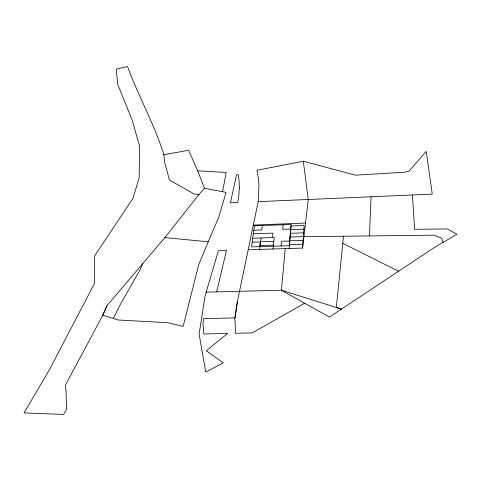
<?xml version="1.0" encoding="UTF-8"?>
<svg xmlns="http://www.w3.org/2000/svg" width="481" height="481" viewBox="0 0 481 481"><rect width="100%" height="100%" fill="white"/><g stroke="black" fill="none" stroke-linecap="round" stroke-linejoin="round"><path stroke-width="0.72" d="M369.42 235.918L371.091 196.807M248.196 249.747L302.579 248.094L304.13 225.505L291.071 225.932L289.117 248.503M285.209 248.623L281.397 290.235L329.449 317.087L432.846 248.473L456.95 234.211L447.21 228.932L414.634 229.335L412.427 194.997M281.048 245.977L281.511 241.27L289.646 241.011M283.117 224.801L282.678 229.305L290.686 229.046M343.488 236.219L336.327 307.485L341.45 309.103L281.397 290.235L206.181 292.153L205.068 295.977L199.11 334.067L205.778 372.138L223.31 362.83L206.277 350.769L227.687 333.447L203.812 333.982L202.934 324.182L203.505 318.638L235.017 317.899L237.301 302.062L258.189 201.653L258.922 186.375A295.755 147 -14.4 0 0 258.243 177.423L256.92 170.292L303.313 161.219L355.441 175.168L405.291 172.162L408.91 171.224L426.238 151.389L432.251 194.12L258.189 201.653M273.01 248.996L274.242 237.548L252.747 238.227M272.493 237.608L272.986 233.123L253.355 233.754M302.579 248.094L308.261 199.567L303.313 161.219M259.704 246.633L260.293 241.931L252.206 242.183M262.361 225.487L261.796 229.984L253.836 230.243M259.632 249.398L261.063 237.969M237.301 302.062L234.902 318.614L235.516 333.267L252.278 332.888L304.623 303.216M222.577 191.691L226.16 172.457L197.661 170.815L188.636 150.276L163.883 154.714C154.389 124.284 138.498 96.453 127.549 66.564L116.198 69.132L117.707 84.295L132.149 120.009L139.532 146.002L139.165 177.645L133.033 198.232L94.541 256.03L94.372 283.64L49.29 369.991L24.05 412.908L63.624 414.436L66.48 409.668L66.077 391.414L65.422 385.155L102.832 315.157L106.992 305.627M216.648 291.889L226.467 250.409L218.41 250.655L206.181 292.153M208.237 241.775L198.569 265.097L183.165 326.395L167.418 322.661L118.146 319.997L102.826 315.157L106.98 305.633L164.893 237.614L198.942 194.504L204.485 188.245L226.07 192.352L218.717 217.274L208.237 241.775L164.893 237.614M142.761 263.624L139.833 270.316L120.797 303.577L113.3 318.47M253.307 225.066L305.513 223.046M290.752 229.599L303.878 229.178M290.428 233.309L303.625 232.882M290.109 237.049L303.367 236.628M260.588 241.739L273.833 241.324M289.778 240.825L303.108 240.41M260.113 245.55L273.424 245.142M289.448 244.649L302.844 244.234M303.914 236.676L434.036 235.167L441.444 238.101L443.121 242.382M198.942 194.504L194.528 194.168L169.468 180.104L164.442 161.327L163.883 154.714M342.773 243.302L398.472 271.17M197.661 170.815L204.485 188.245M239.316 187.945L238.919 194.841L237.746 202.501L230.411 202.802L236.496 174.886L238.185 174.471L238.732 177.958A276.515 136.983 -14.4 0 1 239.316 187.945M291.077 224.537L289.237 245.725L251.563 246.885L254.449 225.745L291.077 224.537"/></g></svg>
